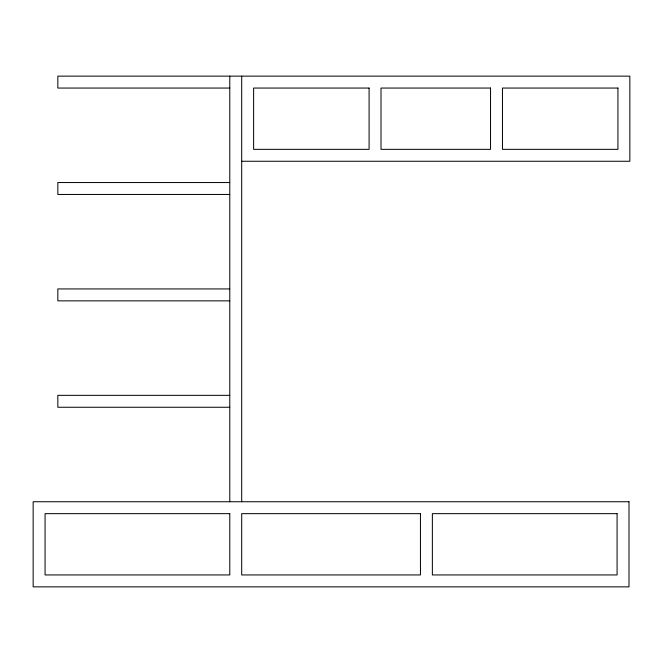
<?xml version="1.0" encoding="UTF-8"?>
<svg xmlns="http://www.w3.org/2000/svg" width="663" height="663" viewBox="0 0 663 663"><rect width="100%" height="100%" fill="white"/><g stroke="black" fill="none" stroke-linecap="round" stroke-linejoin="round"><path stroke-width="0.99" d="M229.779 88.055L57.838 88.055L57.838 76.137L629.85 76.137L629.85 161.258L241.697 161.258M229.779 182.54L57.838 182.54L57.838 194.458L229.779 194.458M229.779 288.935L57.838 288.935L57.838 300.853L229.779 300.853M229.779 395.339L57.838 395.339L57.838 407.256L229.779 407.256M241.697 76.137L241.697 501.742M229.779 76.137L229.779 501.742M369.092 88.055L253.614 88.055L253.614 149.341L369.092 149.341L369.092 88.055M490.537 88.055L381.01 88.055L381.01 149.341L490.537 149.341L490.537 88.055M617.933 88.055L502.455 88.055L502.455 149.341L617.933 149.341L617.933 88.055M628.996 501.742L33.15 501.742L33.15 586.863L628.996 586.863L628.996 501.742M229.779 513.659L45.067 513.659L45.067 574.945L229.779 574.945L229.779 513.659M420.45 513.659L241.697 513.659L241.697 574.945L420.45 574.945L420.45 513.659M617.079 513.659L432.367 513.659L432.367 574.945L617.079 574.945L617.079 513.659"/></g></svg>
